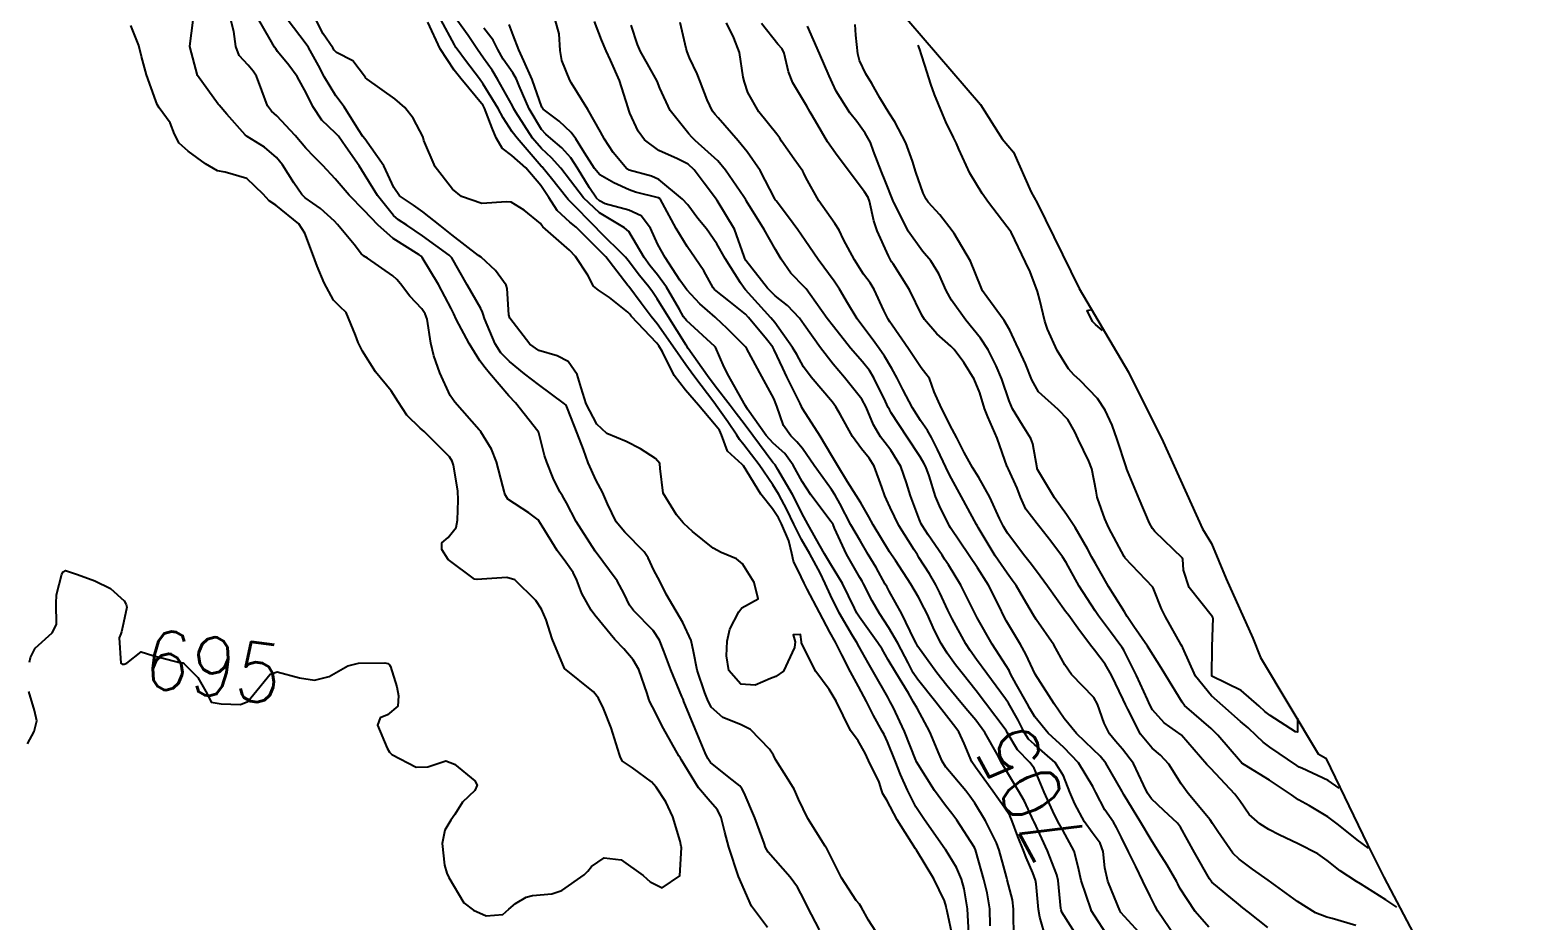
# Model space of a CAD drawing. Header units: metres. Extents: x 298520 to 308411, y 7433745 to 7450750.
# Drawn here: x 301821 to 301923.1, y 7442619.8 to 7442680.3 of the extents above; entities that cross this region are included whole.
import ezdxf
from ezdxf.enums import TextEntityAlignment as Align

# ---------------------------------------------------------------- set-up
doc = ezdxf.new("R2010")
doc.units = ezdxf.units.M
doc.header["$LTSCALE"] = 10
doc.linetypes.add('DASHED', pattern=[0.75, 0.5, -0.25])
for name, color, linetype in [('Area', 45, 'Continuous'), ('Cotas', 45, 'Continuous'), ('Curvas de Nivel 1m', 11, 'Continuous'), ('Curvas de Nivel 5m', 15, 'Continuous'), ('Vias Secundárias', 230, 'DASHED')]:
    doc.layers.add(name, color=color, linetype=linetype)
doc.styles.add('Style-STANDARD', font='STANDARD.shx')

msp = doc.modelspace()

# ---------------------------------------------------------------- linework, layer by layer
at = {"layer": 'Area'}
msp.add_polyline3d([(301879.72, 7442682.07, 717.69), (301885.57, 7442675.27, 726.32), (301887.06, 7442672.94, 722.16), (301887.81, 7442672.03, 721.15), (301889.01, 7442669.3, 732.55), (301889.43, 7442668.58, 739.75), (301892.29, 7442662.76, 744.71), (301895.63, 7442657.07, 722.58), (301897.99, 7442652.33, 721.87), (301900.67, 7442646.42, 717.25), (301901.27, 7442645.44, 714.8), (301902.28, 7442643.03, 715.57), (301904.09, 7442638.99, 736.65), (301904.6, 7442637.69, 736.67), (301908.52, 7442631.14, 717.25), (301909.04, 7442630.83, 718.18), (301911.88, 7442624.98, 722.27), (301912.99, 7442622.75, 713.33), (301921.26, 7442607.05, 715.51)], dxfattribs=at)
at = {"layer": 'Curvas de Nivel 1m', "flags": 128}
for points, elevation in [([(301874.63, 7442619.18), (301873.82, 7442620.74), (301873.58, 7442621.21), (301873.13, 7442622.08), (301872.64, 7442622.75), (301871.15, 7442624.45), (301870.97, 7442624.77), (301870.87, 7442625.06), (301870.24, 7442626.78), (301869.51, 7442628.48), (301869.36, 7442628.79), (301869.21, 7442628.97), (301868.5, 7442629.52), (301867.23, 7442630.55), (301867.03, 7442630.82), (301866.85, 7442631.21), (301866.18, 7442632.83), (301865.41, 7442634.7), (301865.36, 7442634.84), (301865.28, 7442635.03), (301864.52, 7442636.85), (301864.05, 7442638.12), (301863.76, 7442638.86), (301863.33, 7442639.52), (301861.99, 7442640.88), (301861.72, 7442641.24), (301861.36, 7442642), (301860.88, 7442642.89), (301859.39, 7442644.91), (301858.09, 7442646.92), (301857.44, 7442648.19), (301857.16, 7442648.66), (301856.98, 7442648.94), (301856.52, 7442649.88), (301856.09, 7442650.95), (301855.94, 7442651.42), (301855.55, 7442652.96), (301855.53, 7442653), (301855.49, 7442653.07), (301853.97, 7442654.98), (301853.52, 7442655.47), (301852.2, 7442657), (301851.91, 7442657.36), (301851.55, 7442657.84), (301850.81, 7442659.02), (301849.94, 7442660.67), (301849.77, 7442661.03), (301849.6, 7442661.41), (301848.73, 7442663.04), (301847.63, 7442664.86), (301847.55, 7442664.97), (301847.43, 7442665.05), (301845.65, 7442666.15), (301844.6, 7442667.09), (301843.67, 7442668.07), (301842.65, 7442669.11), (301841.7, 7442670.21), (301840.87, 7442671.13), (301840.27, 7442671.7), (301839.72, 7442672.3), (301839, 7442673.16), (301837.75, 7442674.49), (301837.39, 7442674.82), (301837.11, 7442675.18), (301836.72, 7442676.23), (301836.35, 7442677.19), (301836.13, 7442677.54), (301835.79, 7442677.93), (301835.18, 7442678.59), (301834.95, 7442679.21), (301834.81, 7442680.22), (301834.57, 7442681.21)], 697), ([(301878.7, 7442618.68), (301877.97, 7442619.82), (301877.49, 7442620.69), (301877.34, 7442620.92), (301877.12, 7442621.17), (301876.13, 7442622.71), (301875.15, 7442624.65), (301875.13, 7442624.7), (301875.11, 7442624.72), (301875.01, 7442624.86), (301873.83, 7442626.73), (301873.2, 7442628.05), (301873, 7442628.54), (301872.9, 7442628.74), (301872.4, 7442629.57), (301871.65, 7442630.76), (301871.5, 7442631.04), (301871.24, 7442631.45), (301869.95, 7442632.78), (301869.26, 7442633.14), (301868.06, 7442633.6), (301867.27, 7442634.31), (301867.01, 7442634.82), (301866.84, 7442635.27), (301866.32, 7442636.83), (301866.07, 7442638.08), (301865.9, 7442638.83), (301865.34, 7442640.07), (301864.89, 7442640.84), (301864.22, 7442641.99), (301863.77, 7442642.86), (301863.38, 7442643.62), (301862.98, 7442644.45), (301862.71, 7442644.87), (301861.41, 7442646.2), (301860.8, 7442646.9), (301860.21, 7442648.13), (301859.88, 7442648.91), (301859.45, 7442649.71), (301858.91, 7442650.92), (301858.58, 7442651.82), (301858.17, 7442652.92), (301857.51, 7442654.61), (301857.41, 7442654.83), (301857.3, 7442654.93), (301855.53, 7442656.24), (301854.57, 7442656.97), (301853.55, 7442657.8), (301852.97, 7442658.4), (301852.59, 7442658.99), (301851.87, 7442660.72), (301851.78, 7442661.01), (301851.73, 7442661.15), (301851.6, 7442661.4), (301850.68, 7442663.02), (301849.63, 7442664.84), (301849.46, 7442665.03), (301847.65, 7442666.35), (301846.58, 7442667.07), (301846.02, 7442667.43), (301845.67, 7442667.73), (301844.58, 7442669.09), (301843.7, 7442670.5), (301843.33, 7442671.1), (301842.43, 7442672.4), (301841.93, 7442673.12), (301841.74, 7442673.33), (301840.81, 7442674.2), (301840.18, 7442675.14), (301839.77, 7442676.01), (301839.12, 7442677.16), (301838.56, 7442677.93), (301837.8, 7442678.88), (301837.67, 7442679.04), (301837.58, 7442679.17), (301837.3, 7442679.69), (301836.43, 7442681.19)], 698), ([(301883.7, 7442618.62), (301883.3, 7442620.44), (301883.27, 7442620.63), (301883.25, 7442620.76), (301883.12, 7442621.14), (301882.41, 7442622.64), (301881.22, 7442624.58), (301881.17, 7442624.65), (301881.15, 7442624.68), (301879.92, 7442626.66), (301879.2, 7442627.99), (301878.94, 7442628.41), (301878.84, 7442628.68), (301878.69, 7442629.2), (301877.97, 7442630.69), (301877.73, 7442631.18), (301877.25, 7442632.02), (301876.75, 7442632.71), (301876.24, 7442633.74), (301875.76, 7442634.72), (301875.28, 7442635.51), (301874.38, 7442636.73), (301873.41, 7442638.65), (301873.4, 7442638.74), (301873.33, 7442639.25), (301872.85, 7442639.22), (301872.97, 7442638.75), (301872.93, 7442638.36), (301872.18, 7442636.76), (301871.67, 7442636.4), (301871.3, 7442636.25), (301870.26, 7442635.8), (301869.29, 7442635.88), (301868.47, 7442636.8), (301868.3, 7442637.8), (301868.36, 7442638.8), (301868.54, 7442639.6), (301869.14, 7442640.79), (301869.36, 7442641.05), (301870.46, 7442641.68), (301870.2, 7442642.78), (301869.39, 7442644.04), (301868.98, 7442644.38), (301867.94, 7442644.81), (301867.4, 7442645.11), (301866.01, 7442646.24), (301865.42, 7442646.78), (301865.36, 7442646.84), (301864.91, 7442647.37), (301864.01, 7442648.85), (301863.8, 7442650.53), (301863.77, 7442650.86), (301863.48, 7442651.2), (301862.47, 7442651.86), (301861.49, 7442652.36), (301860.18, 7442652.9), (301859.5, 7442653.53), (301858.78, 7442654.92), (301858.44, 7442656.01), (301858.16, 7442656.92), (301857.55, 7442657.79), (301856.79, 7442658.18), (301855.56, 7442658.54), (301854.94, 7442658.97), (301853.59, 7442660.74), (301853.52, 7442660.98), (301853.39, 7442662.76), (301853.33, 7442662.98), (301852.61, 7442663.98), (301851.63, 7442664.88), (301851.46, 7442665.01), (301849.65, 7442666.42), (301848.85, 7442667.04), (301847.67, 7442667.98), (301847.04, 7442668.42), (301846.08, 7442669.07), (301845.69, 7442669.62), (301845.02, 7442671.09), (301843.73, 7442672.93), (301843.6, 7442673.1), (301843.29, 7442673.55), (301842.31, 7442675.11), (301841.76, 7442675.86), (301840.99, 7442677.13), (301840.58, 7442677.92), (301839.89, 7442679.15), (301839.8, 7442679.27), (301838.37, 7442681.16)], 699), ([(301871.09, 7442619.33), (301870.01, 7442620.78), (301869.13, 7442622.79), (301868.48, 7442624.8), (301868.19, 7442625.82), (301867.95, 7442626.81), (301867.7, 7442627.32), (301867.19, 7442627.89), (301866.41, 7442628.83), (301865.23, 7442630.74), (301865.18, 7442630.84), (301865.08, 7442631), (301864.03, 7442632.85), (301863.27, 7442634.33), (301863.09, 7442634.68), (301863.02, 7442634.86), (301862.92, 7442635.23), (301862.34, 7442636.87), (301861.96, 7442637.53), (301861.32, 7442638.27), (301860.72, 7442638.9), (301859.35, 7442640.55), (301859.1, 7442640.91), (301858.48, 7442642.04), (301858.13, 7442642.93), (301857.89, 7442643.45), (301857.39, 7442644.17), (301856.81, 7442644.95), (301855.77, 7442646.6), (301855.55, 7442646.96), (301855.5, 7442647.03), (301855.42, 7442647.11), (301854.88, 7442647.52), (301853.44, 7442648.45), (301853.24, 7442648.79), (301853.19, 7442648.98), (301853.11, 7442649.32), (301852.67, 7442650.99), (301852.33, 7442651.85), (301851.62, 7442653.01), (301851.56, 7442653.08), (301851.49, 7442653.15), (301849.84, 7442655.03), (301849.52, 7442655.49), (301848.83, 7442657.04), (301848.42, 7442658.18), (301848.21, 7442659.04), (301847.96, 7442660.68), (301847.82, 7442661.05), (301847.6, 7442661.37), (301846.79, 7442662.24), (301846.16, 7442663.07), (301845.91, 7442663.37), (301845.62, 7442663.63), (301843.9, 7442664.83), (301843.63, 7442664.99), (301843.57, 7442665.04), (301843.5, 7442665.1), (301843, 7442665.75), (301841.86, 7442667.12), (301841.67, 7442667.33), (301840.72, 7442668.19), (301839.68, 7442668.93), (301839.44, 7442669.15), (301838.9, 7442669.95), (301838.13, 7442671.17), (301837.72, 7442671.66), (301836.9, 7442672.36), (301835.73, 7442673.1), (301835.58, 7442673.2), (301834.35, 7442674.61), (301833.82, 7442675.22), (301833.75, 7442675.29), (301832.34, 7442677.23), (301831.84, 7442679.2), (301831.84, 7442679.24), (301832.06, 7442681.01)], 696), ([(301886.24, 7442619.44), (301886.21, 7442620.59), (301886.04, 7442621.68), (301885.81, 7442622.59), (301885.29, 7442624.46), (301885.24, 7442624.6), (301885.16, 7442624.77), (301883.96, 7442626.62), (301883.63, 7442627.07), (301883.19, 7442627.62), (301882.45, 7442628.64), (301881.23, 7442630.59), (301881.2, 7442630.65), (301881.19, 7442630.7), (301880.42, 7442632.66), (301879.64, 7442634.3), (301879.44, 7442634.67), (301879.28, 7442634.98), (301878.31, 7442636.68), (301877.94, 7442637.32), (301877.32, 7442638.41), (301877.16, 7442638.7), (301876.9, 7442639.13), (301875.98, 7442640.71), (301875.37, 7442641.93), (301875.01, 7442642.72), (301874.68, 7442643.43), (301873.97, 7442644.73), (301873.41, 7442645.71), (301872.88, 7442646.75), (301872.41, 7442647.74), (301871.87, 7442648.76), (301871.45, 7442649.42), (301870.52, 7442650.78), (301869.49, 7442652.13), (301869.2, 7442652.5), (301869.02, 7442652.8), (301868.41, 7442653.71), (301867.6, 7442654.82), (301867.51, 7442654.94), (301866.09, 7442656.83), (301865.55, 7442657.58), (301864.66, 7442658.85), (301863.59, 7442660.35), (301863.19, 7442660.87), (301862.5, 7442661.77), (301861.67, 7442662.89), (301861.64, 7442662.92), (301861.61, 7442662.96), (301860.1, 7442664.91), (301859.64, 7442665.4), (301858.08, 7442666.93), (301857.67, 7442667.27), (301856.79, 7442668.06), (301856.23, 7442668.95), (301855.69, 7442669.76), (301854.67, 7442670.97), (301853.72, 7442671.81), (301853.05, 7442672.31), (301852.65, 7442673), (301852.39, 7442673.65), (301851.87, 7442675.01), (301851.76, 7442675.21), (301850.25, 7442677.03), (301849.79, 7442677.6), (301848.84, 7442679.04), (301848.01, 7442680.86)], 701), ([(301887.86, 7442618.57), (301887.83, 7442619.84), (301887.83, 7442620.57), (301887.76, 7442621.21), (301887.39, 7442622.58), (301887.34, 7442622.78), (301887.14, 7442623.53), (301886.85, 7442624.58), (301886.66, 7442625.09), (301885.91, 7442626.59), (301885.19, 7442627.78), (301884.85, 7442628.26), (301884.57, 7442628.61), (301883.23, 7442630.23), (301882.97, 7442630.63), (301882.76, 7442631.11), (301882.14, 7442632.64), (301881.27, 7442634.23), (301881.03, 7442634.65), (301880.68, 7442635.26), (301879.82, 7442636.66), (301879.31, 7442637.53), (301878.89, 7442638.24), (301878.59, 7442638.68), (301877.35, 7442640.43), (301877.18, 7442640.7), (301877.02, 7442641.04), (301876.2, 7442642.71), (301875.39, 7442644.06), (301874.97, 7442644.72), (301874.38, 7442645.76), (301873.85, 7442646.74), (301873.43, 7442647.5), (301873.02, 7442648.33), (301872.8, 7442648.75), (301871.79, 7442650.45), (301871.61, 7442650.77), (301871.55, 7442650.85), (301871.47, 7442650.94), (301870.09, 7442652.78), (301869.5, 7442653.57), (301868.97, 7442654.26), (301868.56, 7442654.8), (301867.53, 7442656.13), (301867.01, 7442656.83), (301865.71, 7442658.69), (301865.61, 7442658.84), (301865.56, 7442658.91), (301864.34, 7442660.85), (301863.6, 7442662.05), (301863.28, 7442662.54), (301863.02, 7442662.87), (301862.39, 7442663.64), (301861.63, 7442664.67), (301861.45, 7442664.89), (301859.66, 7442666.66), (301859.42, 7442666.91), (301857.68, 7442668.67), (301857.55, 7442668.8), (301857.45, 7442668.93), (301856.42, 7442670.24), (301855.82, 7442670.96), (301855.77, 7442671.02), (301855.71, 7442671.07), (301854.08, 7442672.98), (301853.74, 7442673.42), (301853.13, 7442674.37), (301852.79, 7442674.99), (301851.78, 7442676.64), (301851.51, 7442677.01), (301850.57, 7442678.25), (301850, 7442679.03), (301849.92, 7442679.14), (301849.81, 7442679.33), (301848.9, 7442681.04)], 702), ([(301890.05, 7442618.54), (301889.62, 7442620.03), (301889.53, 7442620.55), (301889.36, 7442622.31), (301889.32, 7442622.55), (301889.14, 7442623.04), (301888.67, 7442624.08), (301888.49, 7442624.56), (301888.12, 7442625.52), (301887.74, 7442626.57), (301887.57, 7442626.95), (301887.19, 7442627.52), (301886.42, 7442628.59), (301885.23, 7442630.22), (301884.99, 7442630.6), (301884.46, 7442631.83), (301884.1, 7442632.62), (301883.75, 7442633.11), (301883.26, 7442633.71), (301882.55, 7442634.64), (301881.3, 7442636.22), (301881.01, 7442636.65), (301880.66, 7442637.31), (301879.95, 7442638.66), (301879.34, 7442639.71), (301878.72, 7442640.68), (301878.21, 7442641.54), (301877.63, 7442642.7), (301877.54, 7442642.86), (301877.38, 7442643.13), (301876.46, 7442644.71), (301875.66, 7442646.48), (301875.55, 7442646.72), (301875.42, 7442646.91), (301874.04, 7442648.73), (301873.46, 7442649.64), (301872.85, 7442650.75), (301872.27, 7442651.54), (301871.49, 7442652.25), (301871.01, 7442652.77), (301869.74, 7442654.56), (301869.6, 7442654.79), (301869.52, 7442654.95), (301868.47, 7442656.81), (301868.16, 7442657.42), (301867.56, 7442658.77), (301867.52, 7442658.82), (301865.59, 7442660.58), (301865.39, 7442660.84), (301865.11, 7442661.34), (301864.23, 7442662.85), (301863.62, 7442663.69), (301863.09, 7442664.33), (301862.72, 7442664.87), (301861.66, 7442666.64), (301861.37, 7442666.89), (301859.67, 7442667.9), (301858.58, 7442668.92), (301857.7, 7442670.07), (301857.05, 7442670.94), (301856.42, 7442671.65), (301855.73, 7442672.28), (301855.12, 7442672.97), (301853.98, 7442674.74), (301853.85, 7442674.98), (301853.76, 7442675.17), (301852.75, 7442677), (301852.38, 7442677.59), (301851.8, 7442678.42), (301851.38, 7442679.01), (301850.74, 7442679.95), (301849.98, 7442681.03)], 703), ([(301892.28, 7442618.52), (301891.11, 7442620.38), (301891.05, 7442620.53), (301891.03, 7442620.62), (301890.85, 7442622.53), (301890.76, 7442622.91), (301890.13, 7442624.54), (301889.22, 7442626.51), (301889.2, 7442626.55), (301889.18, 7442626.59), (301888.56, 7442627.92), (301888.19, 7442628.57), (301887.23, 7442630.15), (301886.98, 7442630.58), (301886.71, 7442631.12), (301885.87, 7442632.59), (301885.26, 7442633.42), (301884.71, 7442634.05), (301884.23, 7442634.62), (301883.29, 7442635.78), (301882.61, 7442636.64), (301881.32, 7442638.44), (301881.2, 7442638.65), (301881.07, 7442638.91), (301880.23, 7442640.66), (301879.37, 7442642.2), (301879.2, 7442642.5), (301879.1, 7442642.67), (301878.49, 7442643.79), (301877.94, 7442644.69), (301877.41, 7442645.58), (301876.77, 7442646.71), (301876.01, 7442648.14), (301875.69, 7442648.72), (301875.45, 7442649.09), (301874.26, 7442650.73), (301873.48, 7442651.88), (301873.1, 7442652.35), (301872.68, 7442652.75), (301872.19, 7442653.45), (301871.74, 7442654.77), (301871.52, 7442655.29), (301870.71, 7442656.78), (301869.7, 7442658.65), (301869.61, 7442658.79), (301869.56, 7442658.85), (301868.35, 7442660.04), (301867.59, 7442660.77), (301867.54, 7442660.81), (301866.49, 7442661.71), (301865.61, 7442662.67), (301865.49, 7442662.84), (301865.13, 7442663.33), (301864.13, 7442664.86), (301863.65, 7442665.76), (301863.14, 7442666.87), (301862.5, 7442667.71), (301861.67, 7442668.09), (301860.06, 7442668.52), (301859.68, 7442668.71), (301859.47, 7442668.91), (301859, 7442669.61), (301858.19, 7442670.93), (301857.72, 7442671.64), (301857.12, 7442672.33), (301856.38, 7442672.95), (301856.02, 7442673.24), (301855.74, 7442673.56), (301854.89, 7442674.97), (301854.21, 7442676.54), (301854.03, 7442676.98), (301853.79, 7442677.41), (301853.14, 7442678.34), (301852.77, 7442679), (301852.44, 7442679.63), (301851.82, 7442680.45)], 704), ([(301896.85, 7442618.46), (301895.11, 7442620.36), (301895.04, 7442620.48), (301894.49, 7442621.86), (301894.24, 7442622.49), (301894.03, 7442623.39), (301893.92, 7442624.5), (301893.72, 7442625.06), (301893.17, 7442625.78), (301892.64, 7442626.52), (301891.99, 7442627.73), (301891.65, 7442628.53), (301891.22, 7442629.65), (301890.65, 7442630.54), (301889.25, 7442631.76), (301888.83, 7442632.14), (301888.57, 7442632.56), (301888.13, 7442633.43), (301887.47, 7442634.58), (301887.28, 7442634.88), (301886.01, 7442636.59), (301885.31, 7442637.55), (301884.87, 7442638.16), (301884.58, 7442638.61), (301883.65, 7442640.32), (301883.49, 7442640.62), (301883.36, 7442640.9), (301882.81, 7442642.07), (301882.53, 7442642.63), (301882.11, 7442643.37), (301881.39, 7442644.49), (301881.29, 7442644.65), (301881.06, 7442644.99), (301880.03, 7442646.66), (301879.44, 7442647.88), (301879.19, 7442648.42), (301879.08, 7442648.68), (301878.88, 7442649.25), (301878.34, 7442650.69), (301878, 7442651.22), (301877.48, 7442651.86), (301876.88, 7442652.71), (301876.05, 7442654.17), (301875.74, 7442654.72), (301875.52, 7442655.03), (301874.06, 7442656.73), (301873.55, 7442657.43), (301873.08, 7442658.27), (301872.8, 7442658.75), (301871.59, 7442660.45), (301871.33, 7442660.77), (301869.61, 7442662.67), (301869.51, 7442662.79), (301869.26, 7442663.15), (301868.21, 7442664.8), (301867.65, 7442665.79), (301866.95, 7442666.82), (301866.37, 7442667.53), (301865.68, 7442668.45), (301865.33, 7442668.84), (301863.7, 7442670.17), (301863.22, 7442670.39), (301861.7, 7442670.8), (301861.53, 7442670.89), (301860.61, 7442672.01), (301860.01, 7442672.91), (301859.74, 7442673.41), (301858.89, 7442674.92), (301857.78, 7442676.72), (301857.66, 7442676.93), (301857.11, 7442678.25), (301857.01, 7442678.94), (301856.94, 7442680.07), (301856.68, 7442680.95)], 706), ([(301898.79, 7442618.74), (301897.63, 7442620.45), (301897.45, 7442620.79), (301897.12, 7442621.46), (301896.62, 7442622.47), (301896.14, 7442623.47), (301895.64, 7442624.48), (301895.17, 7442625.46), (301894.83, 7442626.14), (301894.61, 7442626.49), (301894.03, 7442627.34), (301893.41, 7442628.51), (301893.21, 7442628.91), (301892.24, 7442630.52), (301891.24, 7442631.57), (301890.17, 7442632.54), (301889.26, 7442633.65), (301888.94, 7442634.22), (301888.75, 7442634.56), (301887.99, 7442635.87), (301887.62, 7442636.58), (301887.52, 7442636.79), (301887.31, 7442637.12), (301886.38, 7442638.59), (301885.35, 7442640.38), (301885.23, 7442640.6), (301885.12, 7442640.84), (301884.23, 7442642.61), (301883.39, 7442643.99), (301883.14, 7442644.37), (301882.98, 7442644.63), (301882.03, 7442646.03), (301881.61, 7442646.65), (301881.55, 7442646.77), (301881.43, 7442647.04), (301880.81, 7442648.66), (301880.55, 7442649.56), (301880.17, 7442650.66), (301879.48, 7442651.78), (301879.09, 7442652.28), (301878.77, 7442652.68), (301878.3, 7442653.49), (301877.8, 7442654.7), (301877.52, 7442655.23), (301876.34, 7442656.71), (301875.55, 7442657.63), (301874.69, 7442658.73), (301873.59, 7442660.3), (301873.27, 7442660.74), (301872.45, 7442661.61), (301871.61, 7442662.27), (301871.09, 7442662.78), (301869.63, 7442664.67), (301869.56, 7442664.79), (301869.5, 7442664.93), (301868.85, 7442666.8), (301867.68, 7442668.75), (301867.66, 7442668.78), (301867.63, 7442668.81), (301866.79, 7442669.92), (301866.12, 7442670.83), (301865.71, 7442671.21), (301864.98, 7442671.58), (301863.72, 7442672.15), (301862.74, 7442672.87), (301862.31, 7442673.45), (301861.75, 7442674.67), (301861.67, 7442674.89), (301861.62, 7442675.03), (301861.03, 7442676.9), (301860.43, 7442678.27), (301860.13, 7442678.91), (301859.81, 7442679.67), (301859.34, 7442680.91)], 707), ([(301901.1, 7442619.36), (301900.16, 7442620.42), (301899.13, 7442622.01), (301898.99, 7442622.29), (301898.92, 7442622.43), (301898.27, 7442623.57), (301897.7, 7442624.45), (301897.17, 7442625.28), (301896.47, 7442626.47), (301895.35, 7442628.33), (301895.26, 7442628.48), (301895.2, 7442628.58), (301894.09, 7442630.5), (301893.71, 7442630.98), (301893.24, 7442631.44), (301892.11, 7442632.52), (301891.26, 7442633.53), (301890.58, 7442634.54), (301889.3, 7442636.55), (301888.66, 7442637.9), (301888.29, 7442638.57), (301887.35, 7442640.16), (301887.12, 7442640.58), (301886.91, 7442641.03), (301886.12, 7442642.59), (301885.38, 7442643.77), (301884.81, 7442644.61), (301883.54, 7442646.5), (301883.46, 7442646.62), (301883.42, 7442646.69), (301882.79, 7442647.98), (301882.52, 7442648.63), (301882.09, 7442650.02), (301881.85, 7442650.64), (301881.73, 7442650.9), (301881.48, 7442651.31), (301880.58, 7442652.66), (301879.51, 7442654.31), (301879.38, 7442654.54), (301879.31, 7442654.67), (301879.12, 7442655.08), (301878.32, 7442656.69), (301878.03, 7442657.18), (301877.55, 7442657.78), (301876.75, 7442658.71), (301875.58, 7442660.17), (301875.16, 7442660.72), (301873.99, 7442662.35), (301873.72, 7442662.74), (301873.61, 7442662.85), (301872.68, 7442663.81), (301872.02, 7442664.76), (301871.64, 7442665.42), (301870.86, 7442666.78), (301869.68, 7442668.7), (301869.62, 7442668.79), (301869.48, 7442669), (301868.25, 7442670.8), (301867.71, 7442671.44), (301866.19, 7442672.83), (301865.95, 7442673.05), (301865.74, 7442673.27), (301864.47, 7442674.85), (301863.78, 7442676.38), (301863.59, 7442676.86), (301862.94, 7442678.02), (301862.46, 7442678.88), (301862.27, 7442679.35), (301861.82, 7442680.67)], 708), ([(301905.1, 7442619.33), (301903.79, 7442620.38), (301903.41, 7442620.68), (301903.12, 7442620.91), (301901.31, 7442622.41), (301901.14, 7442622.63), (301900.13, 7442624.42), (301899.18, 7442626.16), (301898.96, 7442626.43), (301898.03, 7442627.29), (301897.2, 7442628.07), (301896.92, 7442628.46), (301896.65, 7442629.02), (301895.97, 7442630.47), (301895.24, 7442631.46), (301894.75, 7442631.99), (301894.35, 7442632.49), (301893.98, 7442633.22), (301893.52, 7442634.51), (301893.28, 7442634.96), (301891.76, 7442636.53), (301891.31, 7442637.18), (301890.57, 7442638.54), (301889.35, 7442640.27), (301889.17, 7442640.55), (301888.51, 7442641.71), (301888, 7442642.57), (301887.74, 7442642.94), (301887.38, 7442643.41), (301886.58, 7442644.59), (301885.42, 7442646.51), (301885.37, 7442646.6), (301885.3, 7442646.73), (301884.28, 7442648.61), (301883.47, 7442650.1), (301883.21, 7442650.62), (301882.66, 7442651.81), (301882.24, 7442652.64), (301881.97, 7442653.12), (301881.5, 7442653.8), (301880.95, 7442654.66), (301880.3, 7442655.89), (301879.91, 7442656.67), (301879.55, 7442657.32), (301879.04, 7442658.16), (301878.68, 7442658.68), (301878.21, 7442659.33), (301877.58, 7442660.17), (301877.19, 7442660.7), (301876.53, 7442661.78), (301875.99, 7442662.72), (301875.62, 7442663.27), (301874.54, 7442664.73), (301873.65, 7442666.02), (301873.15, 7442666.75), (301872.52, 7442667.61), (301871.68, 7442668.71), (301871.64, 7442668.77), (301871.6, 7442668.85), (301870.61, 7442670.78), (301869.72, 7442672.05), (301869.1, 7442672.8), (301867.75, 7442674.35), (301867.53, 7442674.59), (301867.35, 7442674.82), (301867, 7442675.59), (301866.52, 7442676.83), (301866.31, 7442677.35), (301865.8, 7442678.45), (301865.63, 7442678.84), (301865.57, 7442679.08), (301865.16, 7442680.85)], 709), ([(301913.88, 7442620.72), (301913.12, 7442621.22), (301911.41, 7442622.29), (301911.13, 7442622.45), (301910.02, 7442623.18), (301909.15, 7442623.88), (301908.5, 7442624.33), (301907.16, 7442625.01), (301905.88, 7442625.64), (301905.18, 7442626), (301904.57, 7442626.37), (301903.83, 7442627.02), (301903.2, 7442627.94), (301902.87, 7442628.39), (301901.23, 7442630.13), (301900.97, 7442630.41), (301899.25, 7442632.41), (301899.24, 7442632.41), (301899.22, 7442632.43), (301898.06, 7442633.25), (301897.27, 7442634.13), (301897.09, 7442634.46), (301896.92, 7442634.82), (301896.19, 7442636.47), (301895.32, 7442638.17), (301895.2, 7442638.36), (301895.12, 7442638.48), (301894.41, 7442639.43), (301893.6, 7442640.51), (301893.5, 7442640.65), (301893.36, 7442640.86), (301892.29, 7442642.52), (301891.39, 7442644.13), (301891.14, 7442644.53), (301890.35, 7442645.6), (301889.61, 7442646.55), (301889.43, 7442646.77), (301888.65, 7442647.77), (301888.29, 7442648.57), (301888.07, 7442649.19), (301887.47, 7442650.49), (301887.43, 7442650.58), (301887.4, 7442650.65), (301886.7, 7442652.59), (301886.07, 7442654.03), (301885.85, 7442654.6), (301885.53, 7442655.66), (301885.15, 7442656.6), (301884.44, 7442657.73), (301883.78, 7442658.62), (301883.57, 7442658.84), (301882.61, 7442659.68), (301881.76, 7442660.65), (301881.59, 7442660.95), (301880.75, 7442662.66), (301879.63, 7442664.44), (301879.53, 7442664.57), (301879.47, 7442664.67), (301879.33, 7442664.98), (301878.55, 7442666.69), (301878.33, 7442667.35), (301878.03, 7442668.69), (301877.94, 7442668.95), (301877.69, 7442669.34), (301876.65, 7442670.71), (301875.72, 7442671.97), (301875.18, 7442672.73), (301874.35, 7442674.13), (301874, 7442674.74), (301873.76, 7442675.16), (301872.82, 7442676.75), (301872.52, 7442677.49), (301872.24, 7442678.76), (301872.1, 7442679.06), (301871.81, 7442679.36), (301870.68, 7442680.78)], 711), ([(301911.94, 7442624.73), (301911.17, 7442625.29), (301909.92, 7442626.31), (301909.19, 7442626.85), (301907.93, 7442627.6), (301907.2, 7442628.02), (301906.71, 7442628.34), (301905.22, 7442629.35), (301903.52, 7442630.39), (301903.35, 7442630.5), (301903.24, 7442630.62), (301901.71, 7442632.41), (301901.26, 7442632.86), (301899.45, 7442634.43), (301899.28, 7442634.64), (301898.17, 7442636.45), (301897.85, 7442636.99), (301897.32, 7442637.85), (301896.92, 7442638.46), (301896.01, 7442639.8), (301895.55, 7442640.48), (301895.36, 7442640.78), (301894.7, 7442641.83), (301894.28, 7442642.5), (301893.95, 7442643.07), (301893.39, 7442644.08), (301893.15, 7442644.51), (301892.85, 7442645.07), (301892.02, 7442646.52), (301891.43, 7442647.4), (301890.61, 7442648.54), (301889.46, 7442650.45), (301889.43, 7442650.52), (301889.43, 7442650.55), (301889.14, 7442652.2), (301889, 7442652.56), (301888.42, 7442653.48), (301887.76, 7442654.58), (301887.52, 7442655.13), (301887.02, 7442656.59), (301886.63, 7442657.51), (301886.1, 7442658.59), (301885.57, 7442659.38), (301884.57, 7442660.61), (301883.6, 7442661.96), (301883.24, 7442662.63), (301882.74, 7442663.75), (301882.2, 7442664.64), (301881.64, 7442665.31), (301880.66, 7442666.66), (301879.68, 7442668.62), (301879.67, 7442668.66), (301879.1, 7442670.08), (301878.84, 7442670.68), (301878.31, 7442672.1), (301878.09, 7442672.69), (301877.74, 7442673.33), (301877.16, 7442674.11), (301876.69, 7442674.71), (301875.77, 7442676.18), (301875.51, 7442676.72), (301875.3, 7442677.21), (301874.64, 7442678.73), (301873.82, 7442680.58)], 712), ([(301909.96, 7442628.81), (301909.22, 7442629.33), (301907.41, 7442630.15), (301907.23, 7442630.24), (301907.07, 7442630.34), (301905.25, 7442631.58), (301904.8, 7442631.92), (301904.34, 7442632.37), (301903.78, 7442632.9), (301903.26, 7442633.34), (301902.04, 7442634.4), (301901.28, 7442635.08), (301900.2, 7442636.42), (301899.32, 7442638.33), (301899.29, 7442638.4), (301899.28, 7442638.43), (301899.21, 7442638.55), (301898.15, 7442640.45), (301897.89, 7442640.99), (301897.37, 7442642.3), (301897.28, 7442642.46), (301895.39, 7442644.45), (301895.38, 7442644.47), (301895.34, 7442644.54), (301894.3, 7442646.5), (301894.03, 7442647.1), (301893.52, 7442648.51), (301893.51, 7442648.57), (301893.45, 7442648.99), (301893.15, 7442650.51), (301892.95, 7442651.03), (301892.22, 7442652.52), (301891.98, 7442653.01), (301891.51, 7442653.85), (301890.85, 7442654.54), (301889.53, 7442655.74), (301889.07, 7442656.56), (301888.64, 7442657.65), (301888.21, 7442658.57), (301888, 7442659.01), (301887.58, 7442659.93), (301887.19, 7442660.58), (301886, 7442662.2), (301885.72, 7442662.6), (301885.62, 7442662.84), (301884.89, 7442664.61), (301883.79, 7442666.49), (301883.7, 7442666.62), (301883.66, 7442666.68), (301882.81, 7442667.77), (301882.03, 7442668.64), (301881.88, 7442668.84), (301881.69, 7442669.25), (301881.19, 7442670.66), (301880.96, 7442671.41), (301880.51, 7442672.66), (301879.75, 7442674.08), (301879.37, 7442674.67), (301878.73, 7442675.72), (301878.18, 7442676.69), (301877.79, 7442677.36), (301877.36, 7442678.26), (301877.24, 7442678.7), (301877.11, 7442679.99), (301877.06, 7442680.7)], 713), ([(301907.12, 7442633.57), (301907.12, 7442632.61), (301906.98, 7442632.62), (301905.27, 7442633.75), (301904.91, 7442634.01), (301904.53, 7442634.37), (301903.29, 7442635.45), (301901.3, 7442636.41), (301901.32, 7442638.41), (301901.39, 7442640.37), (301901.38, 7442640.41), (301901.35, 7442640.45), (301899.76, 7442642.43), (301899.38, 7442643.61), (301899.33, 7442644.37), (301899.31, 7442644.43), (301897.42, 7442646.25), (301897.26, 7442646.46), (301897.07, 7442646.82), (301896.36, 7442648.47), (301895.57, 7442650.37), (301895.52, 7442650.48), (301895.47, 7442650.64), (301894.87, 7442652.49), (301894.52, 7442653.48), (301894.06, 7442654.49), (301893.52, 7442655.29), (301892.34, 7442656.52), (301891.92, 7442656.9), (301891.55, 7442657.31), (301890.78, 7442658.54), (301890.13, 7442659.99), (301889.95, 7442660.55), (301889.6, 7442661.97), (301889.46, 7442662.55), (301888.96, 7442663.89), (301888.64, 7442664.56), (301887.66, 7442666.58), (301886.13, 7442668.6), (301885.69, 7442669.21), (301884.86, 7442670.61), (301884.1, 7442672.24), (301883.94, 7442672.62), (301883.74, 7442673.03), (301883.22, 7442674.1), (301882.99, 7442674.63), (301882.46, 7442675.95), (301882.21, 7442676.64), (301881.8, 7442677.94), (301881.57, 7442678.65), (301881.45, 7442679.01), (301881.33, 7442679.3)], 714)]:
    msp.add_lwpolyline(points, dxfattribs=dict(at, elevation=elevation))
at = {"layer": 'Curvas de Nivel 5m', "flags": 128}
for points, elevation in [([(301884.79, 7442618.9), (301884.69, 7442620.61), (301884.46, 7442621.95), (301884.28, 7442622.61), (301883.95, 7442623.42), (301883.2, 7442624.63), (301883.15, 7442624.69), (301881.77, 7442626.64), (301881.19, 7442627.54), (301880.61, 7442628.66), (301880.14, 7442629.74), (301879.77, 7442630.66), (301879.25, 7442631.95), (301879.02, 7442632.45), (301878.9, 7442632.68), (301878.31, 7442633.73), (301877.83, 7442634.69), (301877.29, 7442635.72), (301876.75, 7442636.71), (301876.15, 7442637.87), (301875.71, 7442638.72), (301875.33, 7442639.4), (301874.63, 7442640.73), (301873.79, 7442642.32), (301873.59, 7442642.74), (301873.38, 7442643.17), (301872.86, 7442644.22), (301872.75, 7442644.75), (301872.54, 7442645.62), (301872.04, 7442646.76), (301871.84, 7442647.17), (301871.43, 7442647.79), (301870.65, 7442648.78), (301869.47, 7442650.7), (301869.37, 7442650.79), (301868.37, 7442651.7), (301867.98, 7442652.81), (301867.83, 7442653.14), (301867.5, 7442653.55), (301866.41, 7442654.83), (301865.53, 7442655.85), (301864.75, 7442656.85), (301863.96, 7442658.46), (301863.71, 7442658.86), (301863.57, 7442659.05), (301861.83, 7442660.89), (301861.73, 7442661.02), (301861.6, 7442661.16), (301860.36, 7442662.15), (301859.61, 7442662.64), (301859.28, 7442662.91), (301858.88, 7442663.66), (301858.04, 7442664.93), (301857.64, 7442665.36), (301855.82, 7442666.96), (301855.75, 7442667.05), (301855.67, 7442667.17), (301854.56, 7442668.08), (301853.68, 7442668.64), (301853.36, 7442668.66), (301851.68, 7442668.55), (301850.29, 7442669.02), (301849.69, 7442669.51), (301848.51, 7442671.04), (301847.73, 7442672.82), (301847.7, 7442673.02), (301847.69, 7442673.05), (301847.01, 7442674.33), (301846.45, 7442675.07), (301845.76, 7442675.66), (301843.89, 7442676.99), (301843.78, 7442677.07), (301843.76, 7442677.1), (301842.91, 7442678.23), (301841.8, 7442678.8), (301841.65, 7442678.97), (301841.55, 7442679.12), (301840.89, 7442680.06), (301840.34, 7442681.14)], 700), ([(301820.93, 7442637.37), (301820.99, 7442637.69), (301821.31, 7442638.31), (301822.47, 7442639.35), (301822.76, 7442639.92), (301822.74, 7442641.35), (301822.77, 7442641.94), (301823.13, 7442643.34), (301823.21, 7442643.5), (301823.38, 7442643.59), (301824.19, 7442643.33), (301825.37, 7442642.89), (301826.44, 7442642.38), (301827.36, 7442641.54), (301827.51, 7442641.29), (301827.54, 7442641.1), (301827.33, 7442640.04), (301827.19, 7442639.43), (301827.13, 7442639.29), (301827.03, 7442639.01), (301827.15, 7442637.29), (301827.23, 7442637.22), (301827.3, 7442637.22), (301827.37, 7442637.23), (301827.55, 7442637.29), (301828.53, 7442638.06), (301829.31, 7442637.81), (301831.22, 7442637.33), (301831.3, 7442637.33), (301831.36, 7442637.31), (301831.44, 7442637.25), (301832.38, 7442636.32), (301833.01, 7442635.22), (301833.27, 7442634.65), (301833.95, 7442634.54), (301835.27, 7442634.49), (301835.78, 7442634.69), (301836.18, 7442635.19), (301837.3, 7442636.54), (301837.77, 7442636.7), (301839.29, 7442636.3), (301840.3, 7442636.14), (301841.3, 7442636.4), (301842.56, 7442637.11), (301843.3, 7442637.3), (301845.08, 7442637.31), (301845.3, 7442637.27), (301845.4, 7442637.18), (301845.46, 7442637.08), (301845.91, 7442635.69), (301846.01, 7442635.07), (301845.97, 7442634.37), (301845.26, 7442633.78), (301844.77, 7442633.58), (301844.59, 7442633.09), (301845.24, 7442631.52), (301845.4, 7442631.24), (301845.56, 7442631.08), (301847.22, 7442630.24), (301848.01, 7442630.26), (301849.23, 7442630.65), (301849.82, 7442630.43), (301851.21, 7442629.3), (301851.37, 7442629.01), (301851.2, 7442628.65), (301850.37, 7442627.84), (301849.84, 7442627.02), (301849.58, 7442626.63), (301849.17, 7442625.94), (301848.98, 7442625.03), (301849.14, 7442623.56), (301849.31, 7442623.03), (301849.44, 7442622.72), (301850.45, 7442621.02), (301851.11, 7442620.51), (301851.97, 7442620.12), (301853.1, 7442620.21), (301853.52, 7442620.57), (301853.97, 7442620.97), (301854.69, 7442621.39), (301855.12, 7442621.51), (301856.44, 7442621.62), (301857.12, 7442621.85), (301858.63, 7442622.92), (301858.89, 7442623.16), (301859.14, 7442623.47), (301859.99, 7442624.06), (301861.15, 7442623.92), (301862.65, 7442622.87), (301862.9, 7442622.63), (301863.13, 7442622.43), (301863.94, 7442622.03), (301865.13, 7442622.84), (301865.24, 7442624.76), (301865.23, 7442624.84), (301865.17, 7442625.19), (301864.67, 7442626.85), (301864.18, 7442627.87), (301863.54, 7442628.86), (301863.21, 7442629.24), (301861.93, 7442630.18), (301861.23, 7442630.64), (301861.1, 7442630.89), (301861.03, 7442631.09), (301860.46, 7442632.9), (301859.94, 7442634.22), (301859.61, 7442634.91), (301859.28, 7442635.35), (301857.3, 7442636.94), (301856.47, 7442638.95), (301856.05, 7442640.24), (301855.74, 7442640.96), (301855.36, 7442641.55), (301853.93, 7442642.97), (301853.37, 7442643.13), (301851.67, 7442643.01), (301851.37, 7442642.98), (301851.19, 7442643.01), (301849.39, 7442644.34), (301848.95, 7442645.03), (301848.96, 7442645.48), (301849.4, 7442645.83), (301849.93, 7442646.51), (301850.02, 7442647.02), (301850.08, 7442648.38), (301850.04, 7442649.02), (301849.75, 7442650.75), (301849.66, 7442651.03), (301849.48, 7442651.33), (301847.75, 7442653.05), (301847.49, 7442653.26), (301846.59, 7442654.15), (301846, 7442655.07), (301845.52, 7442655.8), (301844.44, 7442657.09), (301843.56, 7442658.51), (301843.36, 7442658.91), (301843.27, 7442659.1), (301843.09, 7442659.59), (301842.45, 7442661.12), (301842.02, 7442661.54), (301841.6, 7442661.97), (301840.96, 7442663.14), (301840.49, 7442664.28), (301840.16, 7442665.14), (301839.65, 7442666.53), (301839.25, 7442667.15), (301837.68, 7442668.43), (301837.23, 7442668.73), (301836.82, 7442669.18), (301835.7, 7442670.23), (301834.24, 7442670.67), (301833.71, 7442670.75), (301832.89, 7442671.23), (301831.72, 7442672.1), (301831.11, 7442672.63), (301830.79, 7442673.25), (301830.49, 7442674.01), (301829.75, 7442675.04), (301829.61, 7442675.27), (301829.52, 7442675.51), (301828.88, 7442677.28), (301828.54, 7442678.54), (301828.36, 7442679.28), (301827.82, 7442680.63)], 695), ([(301894.4, 7442618.49), (301893.11, 7442620.48), (301893.1, 7442620.51), (301893.09, 7442620.54), (301892.43, 7442622.52), (301892.21, 7442623.45), (301891.94, 7442624.52), (301891.17, 7442625.94), (301890.83, 7442626.53), (301890.5, 7442627.23), (301889.91, 7442628.54), (301889.23, 7442630.15), (301888.92, 7442630.55), (301888.09, 7442631.41), (301887.39, 7442632.58), (301887.35, 7442632.67), (301887.26, 7442632.82), (301885.91, 7442634.59), (301885.29, 7442635.41), (301884.32, 7442636.61), (301883.88, 7442637.19), (301883.32, 7442637.98), (301882.9, 7442638.63), (301882.46, 7442639.51), (301881.94, 7442640.64), (301881.75, 7442641.04), (301881.36, 7442641.79), (301880.85, 7442642.66), (301879.79, 7442644.27), (301879.52, 7442644.67), (301879.4, 7442644.86), (301878.29, 7442646.69), (301877.98, 7442647.24), (301877.44, 7442648.2), (301877.13, 7442648.7), (301876.54, 7442649.62), (301875.88, 7442650.72), (301875.48, 7442651.38), (301874.67, 7442652.73), (301873.51, 7442654.55), (301873.44, 7442654.67), (301873.41, 7442654.74), (301873.32, 7442654.94), (301872.41, 7442656.76), (301872.13, 7442657.34), (301871.56, 7442658.59), (301871.46, 7442658.77), (301871.04, 7442659.31), (301869.81, 7442660.79), (301869.6, 7442661.01), (301868.47, 7442661.93), (301867.61, 7442662.61), (301867.5, 7442662.7), (301867.41, 7442662.81), (301866.76, 7442663.96), (301866.18, 7442664.83), (301865.64, 7442665.61), (301864.89, 7442666.85), (301863.97, 7442668.57), (301863.79, 7442668.86), (301863.68, 7442668.93), (301862.12, 7442669.32), (301861.69, 7442669.46), (301860.66, 7442669.94), (301859.71, 7442670.49), (301859.34, 7442670.91), (301858.66, 7442671.99), (301858.06, 7442672.93), (301857.74, 7442673.36), (301856.93, 7442674.13), (301855.84, 7442674.96), (301855.75, 7442675.09), (301855.1, 7442676.97), (301854.53, 7442678.24), (301854.2, 7442678.98), (301853.81, 7442679.99), (301853.54, 7442680.71)], 705), ([(301911.1, 7442619.47), (301909.48, 7442619.94), (301909.11, 7442620.03), (301908.35, 7442620.33), (301907.12, 7442621.09), (301905.39, 7442622.36), (301905.13, 7442622.54), (301904.06, 7442623.3), (301903.15, 7442623.97), (301902.74, 7442624.39), (301901.72, 7442625.86), (301901.35, 7442626.41), (301901.19, 7442626.64), (301899.69, 7442628.43), (301899.21, 7442629.1), (301898.37, 7442630.44), (301897.82, 7442631.04), (301897.24, 7442631.53), (301896.46, 7442632.47), (301895.59, 7442634.16), (301895.44, 7442634.48), (301895.28, 7442634.83), (301894.48, 7442636.49), (301894.04, 7442637.23), (301893.32, 7442638.18), (301893.06, 7442638.51), (301892.19, 7442639.67), (301891.57, 7442640.53), (301891.36, 7442640.82), (301890.12, 7442642.54), (301889.38, 7442643.55), (301888.95, 7442644.12), (301888.6, 7442644.56), (301887.42, 7442646.13), (301887.14, 7442646.58), (301886.87, 7442647.14), (301886.22, 7442648.59), (301885.46, 7442649.91), (301885.04, 7442650.6), (301884.47, 7442651.62), (301883.97, 7442652.62), (301883.5, 7442653.5), (301883.13, 7442654.25), (301882.93, 7442654.63), (301882.42, 7442655.75), (301882.1, 7442656.64), (301881.87, 7442656.97), (301881.55, 7442657.37), (301880.68, 7442658.66), (301879.58, 7442660.26), (301879.41, 7442660.5), (301879.3, 7442660.67), (301879.01, 7442661.26), (301878.35, 7442662.69), (301878.07, 7442663.14), (301877.62, 7442663.74), (301877, 7442664.71), (301876.27, 7442666.1), (301875.96, 7442666.72), (301875.67, 7442667.19), (301874.58, 7442668.73), (301873.7, 7442670.3), (301873.56, 7442670.6), (301873.49, 7442670.74), (301872.91, 7442671.56), (301872.05, 7442672.77), (301871.93, 7442672.97), (301871.74, 7442673.26), (301870.5, 7442674.78), (301869.77, 7442676.08), (301869.53, 7442676.79), (301869.45, 7442677.13), (301869.19, 7442678.8), (301868.82, 7442679.8), (301868.3, 7442680.81)], 710), ([(301893.87, 7442659.91), (301893.58, 7442660.16), (301893.39, 7442660.31), (301893.19, 7442660.51), (301892.83, 7442661.27), (301893.06, 7442661.31)], 715), ([(301820.8, 7442631.81), (301821.25, 7442632.66), (301821.44, 7442633.37), (301821.26, 7442634.08), (301820.89, 7442635.37)], 695)]:
    msp.add_lwpolyline(points, dxfattribs=dict(at, elevation=elevation))
at = {"layer": 'Vias Secundárias'}
msp.add_lwpolyline([(301465.55, 7442973.32, 0), (301478.59, 7442967.28, -0.011668)], format="xyb", dxfattribs=at)

# ---------------------------------------------------------------- texts
at = {"layer": 'Cotas', "style": 'Style-STANDARD'}
for s, rotation, p in [('695', 352.5273, (301833.42, 7442637.06, 695)), ('705', 118.2513, (301889.03, 7442628.43, 705))]:
    msp.add_text(s, height=4, rotation=rotation, dxfattribs=at).set_placement(p, align=Align.MIDDLE_CENTER)

doc.saveas('drawing.dxf')
